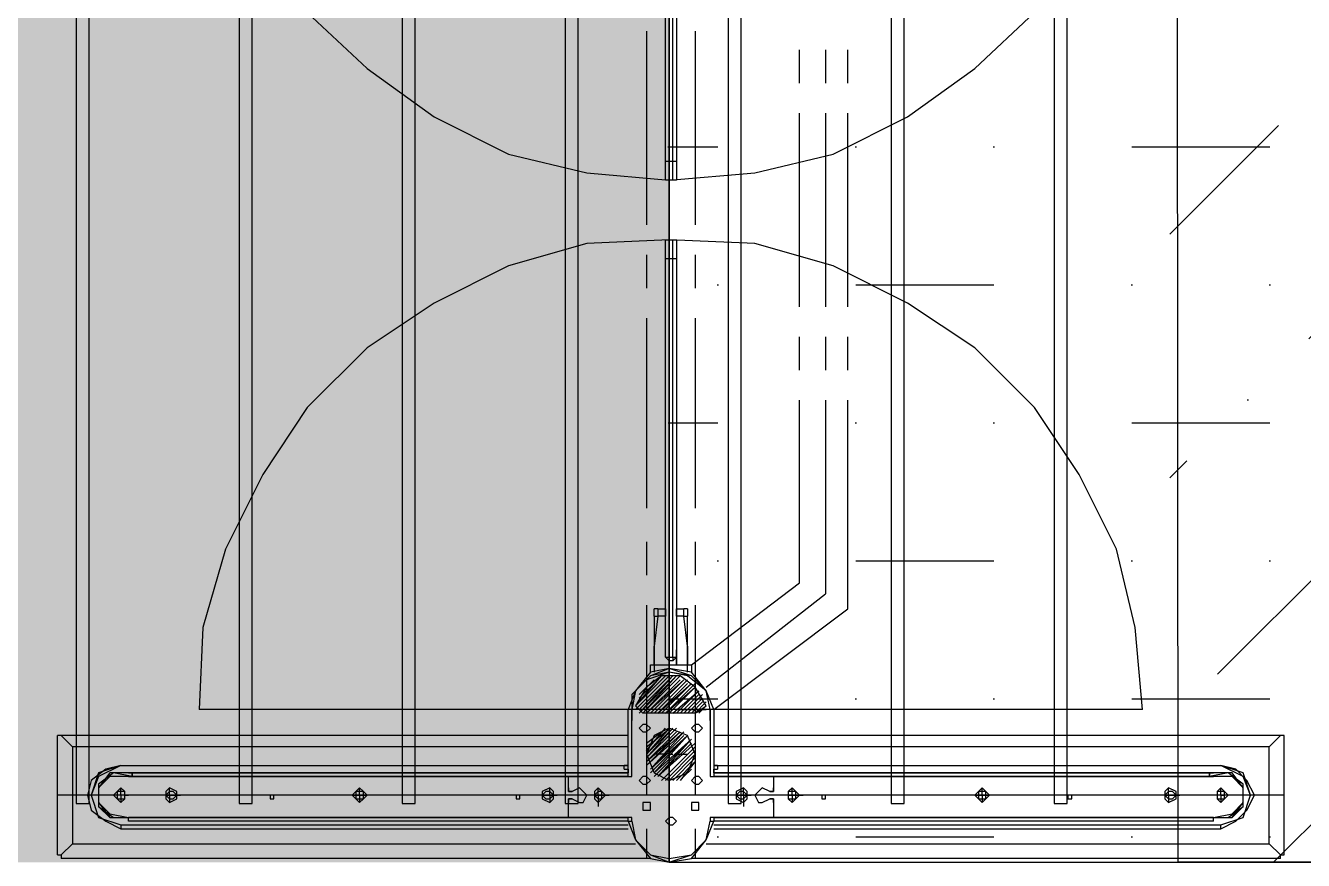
# Model space of a CAD drawing. Header units: millimetres. Extents: x 263321 to 4958806, y 33647 to 987811.
# Drawn here: x 2379393 to 2380568, y 487285 to 488053 of the extents above; entities that cross this region are included whole.
import ezdxf

# ---------------------------------------------------------------- set-up
doc = ezdxf.new("R2010")
doc.units = ezdxf.units.MM
for name, color, linetype in [('CEILING TOA', 7, 'Continuous'), ('CH - MAN', 8, 'Continuous'), ('FLOORING TOA', 7, 'Continuous'), ('PDF_6', 7, 'Continuous'), ('PDF_AR_01_PARTITION FULL HT', 7, 'Continuous'), ('PDF_BORDTEXT', 7, 'Continuous'), ('PDF_Centre', 7, 'Continuous'), ('PDF_DIMS', 7, 'Continuous'), ('PDF_FLs Combi Centre (N-W)', 7, 'Continuous'), ('PDF_FLs Right (W)', 7, 'Continuous'), ('PDF_NEW', 7, 'Continuous')]:
    doc.layers.add(name, color=color, linetype=linetype)
doc.layers.add('FURNITURE', color=30, linetype='Continuous', lineweight=5)

# ---------------------------------------------------------------- blocks, each defined once
blk = doc.blocks.new('G$C45963954')
at = {"layer": 'PDF_6', "color": 6, "true_color": 0xff00ff}
for points in [[(2090.3, 689.5), (2101.3, 678.5), (2094, 689.5), (2101.3, 682.2)], [(2072.1, 678.5), (2101.3, 649.4), (2075.8, 678.5), (2101.3, 653), (2075.8, 678.5)], [(2101.3, 656.7), (2079.4, 682.2), (2101.3, 660.3), (2079.4, 682.2)], [(2101.3, 663.9), (2083, 682.2)], [(2101.3, 674.9), (2090.3, 685.8)], [(2163.3, 642.1), (2130.5, 678.5)], [(2167, 656.7), (2145.1, 678.5)], [(2167, 660.3), (2148.7, 678.5), (2167, 663.9)], [(2097.6, 623.8), (2064.8, 656.7), (2101.3, 623.8), (2064.8, 660.3), (2101.3, 627.5), (2064.8, 663.9)], [(2068.5, 663.9), (2101.3, 631.1), (2068.5, 667.6), (2101.3, 634.8)], [(2072.1, 671.2), (2101.3, 642.1), (2072.1, 674.9), (2101.3, 645.7)], [(2119.5, 660.3), (2148.7, 631.1), (2119.5, 663.9), (2152.4, 631.1), (2119.5, 667.6), (2156, 634.8), (2123.2, 667.6)], [(2123.2, 671.2), (2159.7, 638.4), (2126.8, 674.9), (2163.3, 638.4)], [(2156, 634.8), (2123.2, 671.2), (2159.7, 634.8)], [(2126.8, 674.9), (2163.3, 642.1), (2130.5, 674.9)], [(2163.3, 667.6), (2156, 674.9)], [(2097.6, 620.2), (2064.8, 653)], [(2115.9, 653), (2141.4, 631.1), (2115.9, 656.7), (2145.1, 631.1), (2115.9, 660.3)], [(2090.3, 623.8), (2064.8, 645.7)], [(2086.7, 623.8), (2068.5, 642.1)], [(2083, 623.8), (2068.5, 638.4)], [(2137.8, 631.1), (2115.9, 649.4)], [(2134.1, 631.1), (2119.5, 649.4)], [(2130.5, 631.1), (2119.5, 645.7)]]:
    blk.add_lwpolyline(points, dxfattribs=at)
for points in [[(2101.3, 667.6), (2083, 685.8)], [(2101.3, 671.2), (2086.7, 685.8)], [(2167, 645.7), (2134.1, 678.5)], [(2167, 649.4), (2137.8, 678.5)], [(2167, 653), (2141.4, 678.5)], [(2101.3, 638.4), (2068.5, 671.2)], [(2094, 620.2), (2064.8, 649.4)]]:
    blk.add_lwpolyline(points, close=True, dxfattribs=at)
at = {"layer": 'PDF_AR_01_PARTITION FULL HT', "color": 2, "true_color": 0xffff00}
blk.add_lwpolyline([(120.4, 653), (2247.2, 653)], dxfattribs=at)
at = {"layer": 'PDF_BORDTEXT', "color": 2, "true_color": 0xffff00}
for points in [[(1579.6, 653), (1116.3, 653)], [(1638, 653), (2097.6, 653)]]:
    blk.add_lwpolyline(points, dxfattribs=at)
at = {"layer": 'PDF_Centre', "color": 8, "true_color": 0x808080}
for points in [[(1484.8, 828.1), (1451.9, 828.1)], [(1703.6, 828.1), (1513.9, 828.1)], [(1765.7, 828.1), (1732.8, 828.1)], [(1999.1, 828.1), (1794.8, 828.1)], [(2097.6, 696.8), (1999.1, 828.1)], [(1451.9, 806.2), (1484.8, 806.2)], [(1513.9, 806.2), (1703.6, 806.2)], [(1732.8, 806.2), (1765.7, 806.2)], [(1794.8, 806.2), (1984.5, 806.2)], [(2075.8, 689.5), (1984.5, 806.2)], [(1484.8, 780.7), (1451.9, 780.7)], [(1703.6, 780.7), (1513.9, 780.7)], [(1765.7, 780.7), (1732.8, 780.7)], [(1973.6, 780.7), (1794.8, 780.7)], [(2053.9, 674.9), (1973.6, 780.7)], [(1433.7, 678.5), (1623.4, 678.5)], [(1652.6, 678.5), (1685.4, 678.5)], [(1714.6, 678.5), (1900.6, 678.5)], [(1933.5, 678.5), (1966.3, 678.5)], [(1995.5, 678.5), (2181.5, 678.5)], [(2214.4, 678.5), (2243.6, 678.5)], [(1623.4, 653), (1433.7, 653)], [(1685.4, 653), (1652.6, 653)], [(1900.6, 653), (1714.6, 653)], [(1966.3, 653), (1933.5, 653)], [(2181.5, 653), (1995.5, 653)], [(2243.6, 653), (2214.4, 653)], [(1433.7, 631.1), (1623.4, 631.1)], [(1652.6, 631.1), (1685.4, 631.1)], [(1714.6, 631.1), (1900.6, 631.1)], [(1933.5, 631.1), (1966.3, 631.1)], [(1995.5, 631.1), (2181.5, 631.1)], [(2214.4, 631.1), (2243.6, 631.1)]]:
    blk.add_lwpolyline(points, dxfattribs=at)
at = {"layer": 'PDF_DIMS', "color": 4, "true_color": 0x00ffff}
blk.add_lwpolyline([(2181.5, 1254.9), (2181.5, 54.7)], dxfattribs=at)
at = {"layer": 'PDF_FLs Combi Centre (N-W)', "color": 2}
for points in [[(2123.2, 1254.9), (2123.2, 1251.3)], [(2239.9, 1254.9), (2123.2, 1254.9)], [(2123.2, 1251.3), (2123.2, 696.8)], [(2134.1, 1240.3), (2123.2, 1251.3)], [(2239.9, 1251.3), (2229, 1240.3)], [(2239.9, 1251.3), (2239.9, 1254.9)], [(2243.6, 1251.3), (2239.9, 1251.3)], [(2243.6, 1251.3), (2243.6, 674.9)], [(2134.1, 1240.3), (2134.1, 696.8)], [(2229, 1240.3), (2134.1, 1240.3)], [(2229, 689.5), (2229, 1240.3)], [(2152.4, 700.4), (2152.4, 1192.9)], [(2152.4, 696.8), (2152.4, 1192.9)], [(2152.4, 696.8), (2152.4, 1192.9)], [(2159.7, 696.8), (2159.7, 1185.6)], [(2159.7, 1185.6), (2159.7, 696.8)], [(2159.7, 696.8), (2159.7, 1182)], [(2163.3, 755.2), (2163.3, 1185.6)], [(2163.3, 1182), (2163.3, 696.8)], [(2159.7, 715), (2159.7, 1171)], [(1116.3, 193.3), (1196.6, 197), (1276.8, 218.9), (1349.8, 255.4), (1415.5, 299.1), (1470.2, 357.5), (1517.6, 423.2), (1554.1, 496.1), (1572.3, 572.7), (1579.6, 653), (1572.3, 736.9), (1554.1, 813.5), (1517.6, 886.5), (1470.2, 952.1), (1415.5, 1010.5), (1349.8, 1054.3), (1276.8, 1090.8), (1196.6, 1109), (1116.3, 1116.3)], [(2097.6, 1116.3), (2017.4, 1109), (1940.8, 1090.8), (1867.8, 1054.3), (1802.1, 1010.5), (1743.8, 952.1), (1700, 886.5), (1663.5, 813.5), (1641.6, 736.9), (1638, 653), (1641.6, 572.7), (1663.5, 496.1), (1700, 423.2), (1743.8, 357.5), (1802.1, 299.1), (1867.8, 255.4), (1940.8, 218.9), (2017.4, 197), (2097.6, 193.3)], [(2097.6, 1116.3), (2097.6, 193.3)], [(1167.4, 660.3), (1561.4, 660.3)], [(1561.4, 656.7), (1167.4, 656.7)], [(1167.4, 653), (1561.4, 653)], [(1561.4, 660.3), (1579.6, 660.3)], [(1579.6, 656.7), (1561.4, 656.7)], [(1561.4, 653), (1579.6, 653)], [(1579.6, 660.3), (1579.6, 656.7)], [(1579.6, 656.7), (1579.6, 653)], [(1579.6, 653), (1579.6, 649.4)], [(1561.4, 649.4), (1167.4, 649.4)], [(1579.6, 649.4), (1561.4, 649.4)], [(2243.6, 634.8), (2243.6, 58.4)], [(2123.2, 612.9), (2123.2, 58.4)], [(2134.1, 612.9), (2134.1, 69.3)], [(2229, 69.3), (2229, 620.2)], [(2163.3, 127.7), (2159.7, 109.4), (2170.6, 94.8), (2192.5, 94.8), (2203.4, 109.4), (2203.4, 127.7)], [(2159.7, 124), (2159.7, 105.8), (2174.2, 94.8), (2192.5, 94.8), (2203.4, 105.8), (2203.4, 124)], [(2163.3, 124), (2163.3, 105.8), (2174.2, 94.8), (2188.8, 94.8), (2199.8, 105.8), (2203.4, 124)], [(2163.3, 124), (2163.3, 105.8), (2174.2, 94.8), (2188.8, 94.8), (2203.4, 105.8), (2203.4, 124)], [(2123.2, 58.4), (2134.1, 69.3)], [(2134.1, 69.3), (2229, 69.3)], [(2229, 69.3), (2239.9, 58.4)], [(2123.2, 58.4), (2123.2, 54.7)], [(2239.9, 54.7), (2123.2, 54.7)], [(2239.9, 54.7), (2239.9, 58.4)], [(2239.9, 58.4), (2243.6, 58.4)]]:
    blk.add_lwpolyline(points, dxfattribs=at)
at = {"layer": 'PDF_FLs Combi Centre (N-W)', "color": 8, "true_color": 0x808080}
for points in [[(1561.4, 660.3), (1561.4, 656.7)], [(1561.4, 656.7), (1561.4, 653)], [(1561.4, 653), (1561.4, 649.4)]]:
    blk.add_lwpolyline(points, dxfattribs=at)
at = {"layer": 'PDF_FLs Right (W)', "color": 8, "true_color": 0x808080}
for points in [[(2214.4, 1192.9), (2207.1, 1207.5), (2196.1, 1218.5), (2181.5, 1225.8), (2167, 1218.5), (2156, 1207.5), (2152.4, 1192.9)], [(2210.7, 1192.9), (2203.4, 1214.8), (2181.5, 1222.1), (2159.7, 1214.8), (2152.4, 1192.9)], [(2214.4, 1192.9), (2210.7, 1192.9)], [(2210.7, 696.8), (2210.7, 1192.9)], [(2214.4, 696.8), (2214.4, 1192.9)], [(2203.4, 696.8), (2203.4, 1185.6)], [(2203.4, 1182), (2203.4, 696.8)], [(2097.6, 696.8), (2097.6, 693.1)], [(2207.1, 693.1), (2207.1, 696.8)], [(2006.4, 667.6), (2002.8, 667.6), (1999.1, 667.6)], [(2035.6, 671.2), (2006.4, 667.6)], [(2006.4, 667.6), (2006.4, 671.2)], [(2006.4, 667.6), (2006.4, 660.3)], [(2053.9, 671.2), (2035.6, 671.2)], [(2061.2, 671.2), (2053.9, 671.2)], [(1656.2, 656.7), (1656.2, 660.3)], [(1656.2, 653), (1656.2, 656.7)], [(1656.2, 649.4), (1656.2, 653)], [(1999.1, 642.1), (2002.8, 642.1), (2006.4, 642.1)], [(2006.4, 649.4), (2006.4, 642.1)], [(2006.4, 638.4), (2006.4, 642.1)], [(2006.4, 642.1), (2035.6, 638.4)], [(2035.6, 638.4), (2053.9, 638.4)], [(2053.9, 638.4), (2061.2, 638.4)], [(2097.6, 616.5), (2097.6, 612.9)], [(2152.4, 116.7), (2152.4, 612.9)], [(2152.4, 116.7), (2152.4, 612.9)], [(2159.7, 612.9), (2159.7, 124)], [(2159.7, 127.7), (2159.7, 612.9)], [(2203.4, 612.9), (2203.4, 127.7)], [(2203.4, 124), (2203.4, 612.9)], [(2207.1, 612.9), (2207.1, 616.5)], [(2210.7, 116.7), (2210.7, 612.9)], [(2214.4, 116.7), (2214.4, 612.9)], [(2152.4, 116.7), (2159.7, 94.8), (2181.5, 87.6), (2203.4, 94.8), (2210.7, 116.7)], [(2152.4, 116.7), (2156, 102.1), (2167, 87.6), (2181.5, 83.9), (2196.1, 87.6), (2207.1, 102.1), (2214.4, 116.7)], [(2210.7, 116.7), (2214.4, 116.7)]]:
    blk.add_lwpolyline(points, dxfattribs=at)
at = {"layer": 'PDF_FLs Right (W)', "color": 2}
for points in [[(2210.7, 1192.9), (2203.4, 1214.8), (2181.5, 1222.1), (2163.3, 1214.8), (2152.4, 1192.9)], [(2203.4, 1185.6), (2203.4, 1203.9), (2192.5, 1214.8), (2174.2, 1214.8), (2159.7, 1203.9), (2159.7, 1185.6)], [(2203.4, 1182), (2203.4, 1200.2), (2192.5, 1214.8), (2170.6, 1214.8), (2159.7, 1200.2), (2163.3, 1182)], [(2203.4, 1185.6), (2199.8, 1203.9), (2188.8, 1214.8), (2174.2, 1214.8), (2163.3, 1203.9), (2163.3, 1185.6)], [(2203.4, 1185.6), (2203.4, 1203.9), (2188.8, 1214.8), (2174.2, 1214.8), (2163.3, 1203.9), (2163.3, 1185.6)], [(2210.7, 696.8), (2210.7, 1192.9)], [(2159.7, 1185.6), (2159.7, 1182)], [(2163.3, 1182), (2159.7, 1182)], [(2159.7, 1182), (2163.3, 1182), (2163.3, 1178.3)], [(2163.3, 1182), (2163.3, 1185.6)], [(2163.3, 1182), (2163.3, 1178.3)], [(2203.4, 1185.6), (2203.4, 755.2)], [(2203.4, 1185.6), (2203.4, 1182)], [(2207.1, 1185.6), (2203.4, 1185.6)], [(2203.4, 1182), (2203.4, 1185.6)], [(2203.4, 1178.3), (2203.4, 1182)], [(2203.4, 696.8), (2203.4, 1182)], [(2203.4, 1178.3), (2203.4, 1182)], [(2207.1, 1185.6), (2207.1, 696.8)], [(2181.5, 1138.2), (2181.5, 1149.1)], [(2181.5, 952.1), (2181.5, 966.7)], [(2181.5, 769.7), (2181.5, 780.7)], [(2163.3, 755.2), (2177.9, 755.2)], [(2163.3, 693.1), (2163.3, 755.2)], [(2163.3, 755.2), (2174.2, 755.2)], [(2177.9, 755.2), (2174.2, 755.2)], [(2177.9, 751.5), (2174.2, 744.2), (2177.9, 740.6), (2181.5, 736.9), (2188.8, 740.6), (2188.8, 744.2), (2185.2, 751.5)], [(2177.9, 751.5), (2174.2, 744.2), (2177.9, 740.6), (2181.5, 736.9), (2188.8, 740.6), (2188.8, 744.2), (2185.2, 751.5)], [(2177.9, 751.5), (2177.9, 755.2)], [(2177.9, 755.2), (2177.9, 751.5)], [(2185.2, 755.2), (2188.8, 755.2)], [(2185.2, 755.2), (2185.2, 751.5)], [(2185.2, 751.5), (2185.2, 755.2)], [(2188.8, 755.2), (2185.2, 755.2)], [(2188.8, 755.2), (2203.4, 755.2)], [(2188.8, 755.2), (2203.4, 755.2)], [(2203.4, 755.2), (2203.4, 693.1)], [(2181.5, 718.7), (2181.5, 729.6)], [(2159.7, 711.4), (2159.7, 715)], [(2152.4, 700.4), (2152.4, 696.8)], [(2152.4, 700.4), (2156, 700.4)], [(2159.7, 696.8), (2156, 696.8), (2156, 700.4)], [(2097.6, 696.8), (2079.4, 689.5), (2061.2, 674.9), (2057.5, 653), (2061.2, 634.8), (2079.4, 620.2), (2097.6, 612.9)], [(2097.6, 693.1), (2079.4, 689.5), (2064.8, 674.9), (2057.5, 653), (2064.8, 634.8), (2079.4, 620.2), (2097.6, 616.5)], [(2097.6, 693.1), (2079.4, 689.5), (2064.8, 674.9), (2061.2, 653), (2064.8, 634.8), (2079.4, 620.2), (2097.6, 616.5)], [(2097.6, 693.1), (2079.4, 689.5), (2064.8, 674.9), (2061.2, 653), (2064.8, 634.8), (2079.4, 620.2), (2097.6, 616.5)], [(2097.6, 693.1), (2079.4, 689.5), (2064.8, 671.2), (2061.2, 653), (2068.5, 631.1), (2083, 616.5), (2104.9, 616.5)], [(2094, 689.5), (2075.8, 678.5), (2064.8, 663.9), (2064.8, 645.7), (2075.8, 631.1), (2094, 620.2)], [(2101.3, 678.5), (2097.6, 685.8), (2094, 689.5)], [(2097.6, 696.8), (2163.3, 696.8)], [(2097.6, 693.1), (2163.3, 693.1)], [(2097.6, 693.1), (2163.3, 693.1)], [(2097.6, 693.1), (2104.9, 693.1)], [(2104.9, 693.1), (2101.3, 693.1), (2097.6, 693.1)], [(2108.6, 693.1), (2104.9, 693.1)], [(2159.7, 696.8), (2163.3, 696.8)], [(2203.4, 696.8), (2207.1, 696.8)], [(2203.4, 696.8), (2207.1, 696.8)], [(2203.4, 693.1), (2207.1, 693.1)], [(2203.4, 693.1), (2207.1, 693.1)], [(2207.1, 612.9), (2225.3, 620.2), (2243.6, 634.8), (2247.2, 653), (2243.6, 674.9), (2225.3, 689.5), (2207.1, 696.8)], [(2207.1, 616.5), (2225.3, 620.2), (2239.9, 634.8), (2243.6, 653), (2239.9, 674.9), (2225.3, 689.5), (2207.1, 693.1)], [(2207.1, 616.5), (2225.3, 620.2), (2239.9, 634.8), (2247.2, 653), (2239.9, 674.9), (2225.3, 689.5), (2207.1, 693.1)], [(2207.1, 616.5), (2225.3, 620.2), (2239.9, 634.8), (2243.6, 653), (2239.9, 674.9), (2225.3, 689.5), (2207.1, 693.1)], [(2101.3, 678.5), (2101.3, 627.5)], [(1999.1, 671.2), (1999.1, 667.6)], [(1999.1, 671.2), (2002.8, 671.2), (2006.4, 671.2)], [(1999.1, 660.3), (1999.1, 667.6)], [(2035.6, 671.2), (2006.4, 671.2)], [(2035.6, 671.2), (2053.9, 671.2)], [(2053.9, 674.9), (2061.2, 674.9)], [(2053.9, 671.2), (2053.9, 674.9)], [(2053.9, 638.4), (2053.9, 671.2)], [(1638, 656.7), (1638, 660.3)], [(1638, 660.3), (1656.2, 660.3)], [(1638, 653), (1638, 656.7)], [(1656.2, 656.7), (1638, 656.7)], [(1638, 649.4), (1638, 653)], [(1638, 653), (1656.2, 653)], [(1656.2, 660.3), (2046.6, 660.3)], [(2046.6, 656.7), (1656.2, 656.7)], [(1656.2, 653), (2046.6, 653)], [(2006.4, 660.3), (1999.1, 660.3)], [(2006.4, 660.3), (2053.9, 660.3)], [(2053.9, 660.3), (2039.3, 660.3)], [(2046.6, 656.7), (2046.6, 660.3)], [(2050.2, 656.7), (2046.6, 660.3)], [(2046.6, 653), (2046.6, 656.7)], [(2046.6, 656.7), (2050.2, 656.7)], [(2046.6, 649.4), (2046.6, 653)], [(2046.6, 653), (2050.2, 653)], [(2046.6, 649.4), (2050.2, 653)], [(2050.2, 656.7), (2050.2, 653)], [(1656.2, 649.4), (1638, 649.4)], [(2046.6, 649.4), (1656.2, 649.4)], [(1999.1, 649.4), (2006.4, 649.4)], [(1999.1, 642.1), (1999.1, 649.4)], [(1999.1, 642.1), (1999.1, 638.4)], [(2006.4, 638.4), (2002.8, 638.4), (1999.1, 638.4)], [(2039.3, 649.4), (2006.4, 649.4)], [(2006.4, 638.4), (2035.6, 638.4)], [(2053.9, 638.4), (2035.6, 638.4)], [(2053.9, 634.8), (2053.9, 638.4)], [(2061.2, 634.8), (2053.9, 634.8)], [(2094, 620.2), (2097.6, 623.8), (2101.3, 627.5)], [(2163.3, 616.5), (2097.6, 616.5)], [(2163.3, 616.5), (2097.6, 616.5)], [(2104.9, 616.5), (2097.6, 616.5)], [(2163.3, 612.9), (2097.6, 612.9)], [(2104.9, 616.5), (2108.6, 616.5)], [(2152.4, 612.9), (2152.4, 609.2)], [(2156, 609.2), (2156, 612.9), (2159.7, 612.9)], [(2159.7, 124), (2159.7, 612.9)], [(2163.3, 612.9), (2159.7, 612.9)], [(2163.3, 554.5), (2163.3, 616.5)], [(2163.3, 612.9), (2163.3, 127.7)], [(2207.1, 616.5), (2203.4, 616.5)], [(2207.1, 616.5), (2203.4, 616.5)], [(2203.4, 616.5), (2203.4, 554.5)], [(2203.4, 127.7), (2203.4, 612.9)], [(2207.1, 612.9), (2203.4, 612.9)], [(2207.1, 612.9), (2203.4, 612.9)], [(2207.1, 612.9), (2207.1, 124)], [(2210.7, 116.7), (2210.7, 612.9)], [(2152.4, 116.7), (2152.4, 609.2)], [(2156, 609.2), (2152.4, 609.2)], [(2159.7, 594.6), (2159.7, 598.3)], [(2159.7, 138.6), (2159.7, 594.6)], [(2181.5, 580), (2181.5, 591)], [(2185.2, 558.2), (2188.8, 565.5), (2188.8, 569.1), (2181.5, 572.7), (2177.9, 569.1), (2174.2, 565.5), (2177.9, 558.2)], [(2185.2, 558.2), (2188.8, 565.5), (2188.8, 569.1), (2181.5, 572.7), (2177.9, 569.1), (2174.2, 565.5), (2177.9, 558.2)], [(2163.3, 124), (2163.3, 554.5)], [(2177.9, 554.5), (2163.3, 554.5)], [(2174.2, 554.5), (2163.3, 554.5)], [(2174.2, 554.5), (2177.9, 554.5)], [(2177.9, 554.5), (2177.9, 558.2)], [(2177.9, 558.2), (2177.9, 554.5)], [(2185.2, 558.2), (2185.2, 554.5)], [(2185.2, 554.5), (2185.2, 558.2)], [(2188.8, 554.5), (2185.2, 554.5)], [(2185.2, 554.5), (2188.8, 554.5)], [(2203.4, 554.5), (2188.8, 554.5)], [(2203.4, 554.5), (2188.8, 554.5)], [(2203.4, 554.5), (2203.4, 124)], [(2181.5, 529), (2181.5, 539.9)], [(2181.5, 342.9), (2181.5, 357.5)], [(2181.5, 160.5), (2181.5, 171.5)], [(2163.3, 131.3), (2163.3, 127.7), (2159.7, 127.7)], [(2159.7, 127.7), (2163.3, 127.7)], [(2159.7, 127.7), (2159.7, 124)], [(2163.3, 124), (2163.3, 127.7)], [(2203.4, 127.7), (2203.4, 131.3)], [(2203.4, 127.7), (2203.4, 124)], [(2203.4, 124), (2203.4, 127.7)], [(2152.4, 116.7), (2163.3, 94.8), (2181.5, 87.6), (2203.4, 94.8), (2210.7, 116.7)], [(2207.1, 124), (2203.4, 124)]]:
    blk.add_lwpolyline(points, dxfattribs=at)
for points in [[(2188.8, 1192.9), (2185.2, 1196.6), (2181.5, 1200.2), (2177.9, 1196.6), (2174.2, 1192.9), (2177.9, 1189.3), (2181.5, 1189.3), (2185.2, 1189.3)], [(2185.2, 1192.9), (2185.2, 1196.6), (2181.5, 1196.6), (2177.9, 1196.6), (2177.9, 1192.9), (2177.9, 1189.3), (2181.5, 1189.3), (2185.2, 1189.3)], [(2188.8, 1141.8), (2185.2, 1149.1), (2181.5, 1149.1), (2177.9, 1149.1), (2174.2, 1141.8), (2177.9, 1138.2), (2181.5, 1138.2), (2185.2, 1138.2)], [(2185.2, 1141.8), (2185.2, 1145.5), (2181.5, 1149.1), (2177.9, 1145.5), (2177.9, 1141.8), (2181.5, 1138.2)], [(2185.2, 1043.3), (2185.2, 1047), (2181.5, 1047), (2181.5, 1043.3)], [(2188.8, 959.4), (2185.2, 963.1), (2181.5, 966.7), (2177.9, 963.1), (2174.2, 959.4), (2177.9, 955.8), (2181.5, 952.1), (2185.2, 955.8)], [(2185.2, 959.4), (2185.2, 963.1), (2181.5, 963.1), (2177.9, 963.1), (2177.9, 959.4), (2177.9, 955.8), (2181.5, 955.8), (2185.2, 955.8)], [(2185.2, 806.2), (2181.5, 806.2), (2181.5, 802.6), (2185.2, 802.6)], [(2188.8, 773.4), (2185.2, 777), (2181.5, 780.7), (2177.9, 777), (2174.2, 773.4), (2177.9, 769.7), (2181.5, 769.7), (2185.2, 769.7)], [(2185.2, 773.4), (2185.2, 777), (2181.5, 777), (2177.9, 777), (2177.9, 773.4), (2177.9, 769.7), (2181.5, 769.7), (2185.2, 769.7)], [(2188.8, 726), (2185.2, 729.6), (2181.5, 729.6), (2177.9, 729.6), (2174.2, 726), (2177.9, 718.7), (2181.5, 718.7), (2185.2, 718.7)], [(2185.2, 726), (2181.5, 729.6), (2177.9, 726), (2177.9, 722.3), (2181.5, 718.7), (2185.2, 722.3)], [(2119.5, 678.5), (2119.5, 682.2), (2115.9, 685.8), (2112.2, 682.2), (2112.2, 678.5), (2115.9, 674.9)], [(2167, 653), (2159.7, 671.2), (2141.4, 678.5), (2123.2, 671.2), (2115.9, 653), (2123.2, 638.4), (2141.4, 631.1), (2159.7, 638.4)], [(2170.6, 678.5), (2170.6, 682.2), (2167, 685.8), (2163.3, 682.2), (2163.3, 678.5), (2167, 674.9)], [(2196.1, 678.5), (2196.1, 682.2), (2192.5, 682.2), (2188.8, 682.2), (2188.8, 678.5), (2188.8, 674.9), (2192.5, 674.9), (2196.1, 674.9)], [(2210.7, 653), (2210.7, 656.7), (2207.1, 660.3), (2203.4, 656.7), (2203.4, 653), (2207.1, 649.4)], [(2119.5, 631.1), (2115.9, 634.8), (2112.2, 631.1), (2112.2, 627.5), (2115.9, 623.8), (2119.5, 627.5)], [(2170.6, 631.1), (2167, 634.8), (2163.3, 631.1), (2163.3, 627.5), (2167, 623.8), (2170.6, 627.5)], [(2196.1, 631.1), (2196.1, 634.8), (2192.5, 634.8), (2188.8, 634.8), (2188.8, 631.1), (2188.8, 627.5), (2192.5, 627.5), (2196.1, 627.5)], [(2188.8, 583.7), (2185.2, 587.3), (2181.5, 591), (2177.9, 587.3), (2174.2, 583.7), (2177.9, 580), (2181.5, 580), (2185.2, 580)], [(2185.2, 583.7), (2185.2, 587.3), (2181.5, 587.3), (2177.9, 587.3), (2177.9, 583.7), (2181.5, 580)], [(2188.8, 536.3), (2185.2, 539.9), (2181.5, 539.9), (2177.9, 539.9), (2174.2, 536.3), (2177.9, 529), (2181.5, 529), (2185.2, 529)], [(2185.2, 536.3), (2181.5, 539.9), (2177.9, 536.3), (2177.9, 532.6), (2181.5, 529), (2185.2, 532.6)], [(2185.2, 503.4), (2185.2, 507.1), (2181.5, 507.1), (2181.5, 503.4)], [(2188.8, 350.2), (2185.2, 353.9), (2181.5, 357.5), (2177.9, 353.9), (2174.2, 350.2), (2177.9, 346.6), (2181.5, 342.9), (2185.2, 346.6)], [(2185.2, 350.2), (2185.2, 353.9), (2181.5, 353.9), (2177.9, 353.9), (2177.9, 350.2), (2177.9, 346.6), (2181.5, 346.6), (2185.2, 346.6)], [(2185.2, 266.3), (2181.5, 266.3), (2181.5, 262.7), (2185.2, 262.7)], [(2188.8, 164.2), (2185.2, 171.5), (2181.5, 171.5), (2177.9, 171.5), (2174.2, 164.2), (2177.9, 160.5), (2181.5, 160.5), (2185.2, 160.5)], [(2185.2, 164.2), (2185.2, 167.8), (2181.5, 171.5), (2177.9, 167.8), (2177.9, 164.2), (2181.5, 160.5)], [(2188.8, 116.7), (2185.2, 120.4), (2181.5, 120.4), (2177.9, 120.4), (2174.2, 116.7), (2177.9, 113.1), (2181.5, 109.4), (2185.2, 113.1)], [(2185.2, 116.7), (2185.2, 120.4), (2181.5, 120.4), (2177.9, 120.4), (2177.9, 116.7), (2177.9, 113.1), (2181.5, 113.1), (2185.2, 113.1)]]:
    blk.add_lwpolyline(points, close=True, dxfattribs=at)
at = {"layer": 'PDF_NEW', "color": 6, "true_color": 0xff00ff}
for points in [[(2177.9, 1192.9), (2174.2, 1192.9)], [(2181.5, 1192.9), (2177.9, 1192.9)], [(2181.5, 1192.9), (2181.5, 1196.6)], [(2181.5, 1192.9), (2181.5, 1189.3)], [(2181.5, 1192.9), (2185.2, 1192.9)], [(2181.5, 1189.3), (2181.5, 1185.6)], [(2185.2, 1192.9), (2188.8, 1192.9)], [(2181.5, 1149.1), (2181.5, 1152.8)], [(2177.9, 1141.8), (2174.2, 1141.8)], [(2181.5, 1141.8), (2177.9, 1141.8)], [(2181.5, 1141.8), (2181.5, 1145.5)], [(2181.5, 1141.8), (2185.2, 1141.8)], [(2181.5, 1138.2), (2181.5, 1134.5)], [(2185.2, 1141.8), (2188.8, 1141.8)], [(2181.5, 963.1), (2181.5, 966.7)], [(2181.5, 959.4), (2181.5, 963.1)], [(2177.9, 959.4), (2174.2, 959.4)], [(2181.5, 959.4), (2177.9, 959.4)], [(2181.5, 959.4), (2181.5, 955.8)], [(2181.5, 959.4), (2185.2, 959.4)], [(2181.5, 955.8), (2181.5, 952.1)], [(2185.2, 959.4), (2188.8, 959.4)], [(2181.5, 780.7), (2181.5, 784.3)], [(2181.5, 773.4), (2181.5, 777)], [(2177.9, 773.4), (2174.2, 773.4)], [(2181.5, 773.4), (2177.9, 773.4)], [(2181.5, 773.4), (2185.2, 773.4)], [(2181.5, 769.7), (2181.5, 766.1)], [(2185.2, 773.4), (2188.8, 773.4)], [(2177.9, 726), (2174.2, 726)], [(2181.5, 726), (2177.9, 726)], [(2181.5, 729.6), (2181.5, 733.3)], [(2181.5, 726), (2181.5, 722.3)], [(2181.5, 726), (2185.2, 726)], [(2185.2, 726), (2192.5, 726)], [(2181.5, 718.7), (2181.5, 715)], [(2181.5, 591), (2181.5, 594.6)], [(2177.9, 583.7), (2174.2, 583.7)], [(2181.5, 583.7), (2177.9, 583.7)], [(2181.5, 583.7), (2181.5, 587.3)], [(2181.5, 583.7), (2185.2, 583.7)], [(2181.5, 580), (2181.5, 576.4)], [(2185.2, 583.7), (2192.5, 583.7)], [(2181.5, 539.9), (2181.5, 543.6)], [(2177.9, 536.3), (2174.2, 536.3)], [(2181.5, 536.3), (2177.9, 536.3)], [(2181.5, 536.3), (2181.5, 532.6)], [(2181.5, 536.3), (2185.2, 536.3)], [(2181.5, 529), (2181.5, 525.3)], [(2185.2, 536.3), (2188.8, 536.3)], [(2177.9, 350.2), (2174.2, 350.2)], [(2181.5, 350.2), (2177.9, 350.2)], [(2181.5, 353.9), (2181.5, 357.5)], [(2181.5, 350.2), (2181.5, 353.9)], [(2181.5, 350.2), (2181.5, 346.6)], [(2181.5, 350.2), (2185.2, 350.2)], [(2185.2, 350.2), (2188.8, 350.2)], [(2181.5, 346.6), (2181.5, 342.9)], [(2181.5, 171.5), (2181.5, 175.1)], [(2177.9, 164.2), (2174.2, 164.2)], [(2181.5, 164.2), (2177.9, 164.2)], [(2181.5, 164.2), (2181.5, 167.8)], [(2181.5, 164.2), (2185.2, 164.2)], [(2185.2, 164.2), (2188.8, 164.2)], [(2181.5, 160.5), (2181.5, 156.9)], [(2177.9, 116.7), (2174.2, 116.7)], [(2181.5, 116.7), (2177.9, 116.7)], [(2181.5, 120.4), (2181.5, 124)], [(2181.5, 116.7), (2181.5, 113.1)], [(2181.5, 116.7), (2185.2, 116.7)], [(2185.2, 116.7), (2188.8, 116.7)]]:
    blk.add_lwpolyline(points, dxfattribs=at)
at = {"layer": 'PDF_NEW', "color": 2}
for points in [[(2094, 689.5), (2075.8, 678.5), (2064.8, 663.9), (2064.8, 645.7), (2075.8, 631.1), (2094, 620.2)], [(2101.3, 678.5), (2097.6, 685.8), (2094, 689.5)], [(2097.6, 660.3), (2097.6, 689.5)], [(2101.3, 678.5), (2101.3, 627.5)], [(2141.4, 660.3), (2141.4, 671.2)], [(2094, 653), (2061.2, 653)], [(2097.6, 653), (2097.6, 656.7)], [(2097.6, 653), (2101.3, 653)], [(2104.9, 653), (2134.1, 653)], [(2137.8, 653), (2126.8, 653)], [(2141.4, 653), (2137.8, 653)], [(2141.4, 653), (2141.4, 656.7)], [(2141.4, 653), (2145.1, 653)], [(2148.7, 653), (2156, 653)], [(2097.6, 649.4), (2097.6, 616.5)], [(2141.4, 649.4), (2141.4, 638.4)], [(2094, 620.2), (2097.6, 623.8), (2101.3, 627.5)]]:
    blk.add_lwpolyline(points, dxfattribs=at)
blk.add_lwpolyline([(2167, 653), (2159.7, 671.2), (2141.4, 678.5), (2123.2, 671.2), (2115.9, 653), (2123.2, 638.4), (2141.4, 631.1), (2159.7, 638.4)], close=True, dxfattribs=at)

msp = doc.modelspace()

# ---------------------------------------------------------------- hatches: boundary and pattern name
at = {"layer": 'CEILING TOA', "true_color": 0x939598}
h = msp.add_hatch(dxfattribs=at)
h.set_pattern_fill('ANSI36', color=252, scale=50)
h.set_pattern_definition([(45, (13069.08, -8478.74), (84.189901, 308.696304), [396.875, -79.375, 0, -79.375])])
edge = h.paths.add_edge_path(flags=16)
edge.add_arc((2382015.7, 488133.1), 250, 180, 270)
edge.add_line((2382015.7, 487883.1), (2386115.6, 487883.1))
edge.add_arc((2386115.6, 488133.1), 250, 270, 360)
edge.add_line((2386365.6, 488133.1), (2386365.6, 489532.6))
edge.add_arc((2386115.6, 489532.6), 250, 0, 90)
edge.add_line((2386115.6, 489782.6), (2382015.7, 489782.6))
edge.add_arc((2382015.7, 489532.6), 250, 90, 180)
edge.add_line((2381765.7, 489532.6), (2381765.7, 488133.1))
h.paths.add_polyline_path([(2384751.6, 492578), (2380561, 492578), (2380551.6, 489283.1), (2380445.5, 489283.1), (2380445.5, 487283.1), (2394411.6, 487283.1), (2394411.6, 489289.9), (2388031.6, 489289.5), (2388031.6, 490383.1), (2385751.6, 490383.1), (2384751.6, 490383.1)])
at = {"layer": 'FLOORING TOA', "true_color": 0xc7c8ca}
h = msp.add_hatch(dxfattribs=at)
h.set_pattern_fill('EARTH', color=9, scale=120)
edge = h.paths.add_edge_path()
edge.add_line((2399150.3, 470683.1), (2406751.6, 470683.1))
edge.add_line((2406751.6, 470683.1), (2406751.6, 489283.1))
edge.add_line((2406751.6, 489283.1), (2406777, 491421.9))
edge.add_line((2406777, 491421.9), (2410711.6, 491383.1))
edge.add_line((2410711.6, 491383.1), (2410711.6, 490662.8))
edge.add_line((2410711.6, 490662.8), (2412251.6, 490662.8))
edge.add_line((2412251.6, 490662.8), (2412251.6, 491383.1))
edge.add_line((2412251.6, 491383.1), (2413501.6, 491383.1))
edge.add_line((2413501.6, 491383.1), (2413501.6, 490641.9))
edge.add_line((2413501.6, 490641.9), (2414541.6, 490641.9))
edge.add_line((2414541.6, 490641.9), (2414541.6, 491383.1))
edge.add_line((2414541.6, 491383.1), (2419059.8, 491383.1))
edge.add_line((2419059.8, 491383.1), (2419290.9, 492883.1))
edge.add_line((2419290.9, 492883.1), (2413191.6, 492883.1))
edge.add_line((2413191.6, 492883.1), (2413191.6, 495458.2))
edge.add_line((2413191.6, 495458.2), (2416206.2, 495458.2))
edge.add_line((2416206.2, 495458.2), (2416206.2, 496558.2))
edge.add_line((2416206.2, 496558.2), (2413191.6, 496558.2))
edge.add_line((2413191.6, 496558.2), (2413191.6, 498963.1))
edge.add_line((2413191.6, 498963.1), (2411651.6, 498963.1))
edge.add_line((2411651.6, 498963.1), (2411651.6, 492883.1))
edge.add_line((2411651.6, 492883.1), (2404451.6, 492883.1))
edge.add_line((2404451.6, 492883.1), (2404452.6, 502283.1))
edge.add_line((2404452.6, 502283.1), (2402951.6, 502283.1))
edge.add_line((2402951.6, 502283.1), (2402951.4, 497183.5))
edge.add_line((2402951.4, 497183.5), (2402951.6, 497133.1))
edge.add_line((2402951.6, 497133.1), (2399951.6, 497133.1))
edge.add_line((2399951.6, 497133.1), (2399951.6, 505326.9))
edge.add_arc((2397396.4, -38564.5), 543897.4, 89.730828, 95.307778)
edge.add_line((2347082.8, 503000.8), (2347082.9, 472483.1))
edge.add_line((2347082.9, 472483.1), (2343851.6, 472483.1))
edge.add_line((2343851.6, 472483.1), (2343851.6, 458383.2))
edge.add_line((2343851.6, 458383.2), (2354252.4, 458383.2))
edge.add_line((2354252.4, 458383.2), (2354252.7, 455753.4))
edge.add_arc((2374151.3, 141679.3), 314703.8, 88.069715, 93.625218, ccw=False)
edge.add_line((2384751.6, 456204.5), (2384751.6, 459200.3))
edge.add_line((2384751.6, 459200.3), (2394751.8, 459200.3))
edge.add_line((2394751.8, 459200.3), (2394749.6, 457484.3))
edge.add_line((2394749.6, 457484.3), (2395751.6, 457483.1))
edge.add_line((2395751.6, 457483.1), (2395751.6, 458383.1))
edge.add_line((2395751.6, 458383.1), (2396651.6, 458383.1))
edge.add_line((2396651.6, 458383.1), (2396651.6, 459197.4))
edge.add_line((2396651.6, 459197.4), (2399811.2, 459198))
edge.add_line((2399811.2, 459198), (2399811.2, 460833.1))
edge.add_line((2399811.2, 460833.1), (2398551.6, 460833.1))
edge.add_line((2398551.6, 460833.1), (2398551.6, 466883.1))
edge.add_line((2398551.6, 466883.1), (2403551.7, 466883.1))
edge.add_line((2403551.7, 466883.1), (2403551.7, 465533.1))
edge.add_line((2403551.7, 465533.1), (2407851.7, 465533.1))
edge.add_line((2407851.7, 465533.1), (2407851.7, 460783.1))
edge.add_line((2407851.7, 460783.1), (2409491.6, 460783.1))
edge.add_line((2409491.6, 460783.1), (2409496.3, 466883.1))
edge.add_line((2409496.3, 466883.1), (2415285.8, 466883.1))
edge.add_line((2415285.8, 466883.1), (2415516.9, 468383.1))
edge.add_line((2415516.9, 468383.1), (2399151.6, 468383.1))
edge.add_arc((2399151.6, 468983.1), 600, 180.0002, 269.9977, ccw=False)
edge.add_line((2398551.6, 468983.1), (2398551.6, 470083.1))
edge.add_arc((2399151.6, 470083.1), 600, 90.125, 179.9999, ccw=False)
edge = h.paths.add_edge_path(flags=16)
edge.add_line((2350804.3, 495933.1), (2349254.3, 495933.1))
edge.add_arc((2349254.3, 495533.1), 400, 90.0003, 179.7889)
edge.add_line((2348854.3, 495534.5), (2348854.3, 492844.4))
edge.add_line((2348854.3, 492844.4), (2350804.3, 492844.4))
edge.add_line((2350804.3, 492844.4), (2350804.3, 495933.1))
h.paths.add_polyline_path([(2380451.6, 495933.1), (2394411.6, 495933.1), (2394411.6, 489283.1), (2388129.7, 489289.9), (2388129.7, 487283.1), (2379984.7, 487283), (2379984.7, 489283.1), (2380551.6, 489283.1)], flags=16)
edge = h.paths.add_edge_path(flags=16)
edge.add_line((2404951.6, 487283.1), (2348951.6, 487283.1))
edge.add_arc((2348951.6, 486983.1), 300, 90, 179.997)
edge.add_line((2348651.6, 486983.1), (2348650.9, 472483.1))
edge.add_line((2348650.9, 472483.1), (2404951.6, 472483.1))
edge.add_line((2404951.6, 472483.1), (2404951.6, 487283.1))
h.paths.add_polyline_path([(2396751.6, 460833.1), (2396751.6, 464283.1)], flags=16)
at = {"layer": 'FLOORING TOA', "true_color": 0xddb3d4}
h = msp.add_hatch(dxfattribs=at)
h.set_pattern_fill('MUDST', color=254, scale=20)
h.set_pattern_definition([(0, (14400.26, 69222.26), (254, 127), [127, -127, 0, -127, 0, -127])])
h.paths.add_polyline_path([(2380552, 492582), (2384751.6, 492582), (2384758.1, 490383.1), (2388142.7, 490384.8), (2388129.7, 487286.6), (2379984.7, 487283.1), (2379981.2, 489282.9), (2380551.6, 489287.4)])

# ---------------------------------------------------------------- linework, layer by layer
at = {"layer": 'CEILING TOA', "elevation": 0}
for points in [[(2380451.6, 495933.1), (2394411.6, 495933.1), (2394411.6, 489283.1), (2394411.6, 489289.9), (2394411.6, 487283.1), (2380453, 487283.1), (2380451.6, 489287.4)], [(2379439.1, 487337.2), (2379451.1, 487337.2), (2379451.1, 489237.2), (2379439.1, 489237.2)], [(2379589.1, 487337.2), (2379601.1, 487337.2), (2379601.1, 489237.2), (2379589.1, 489237.2)], [(2379739.1, 487337.2), (2379751.1, 487337.2), (2379751.1, 489237.2), (2379739.1, 489237.2)], [(2379889.1, 487337.2), (2379901.1, 487337.2), (2379901.1, 489237.2), (2379889.1, 489237.2)], [(2380039.1, 487337.2), (2380051.1, 487337.2), (2380051.1, 489237.2), (2380039.1, 489237.2)], [(2380189.1, 487337.2), (2380201.1, 487337.2), (2380201.1, 489237.2), (2380189.1, 489237.2)], [(2380339.1, 487337.2), (2380351.1, 487337.2), (2380351.1, 489237.2), (2380339.1, 489237.2)]]:
    msp.add_lwpolyline(points, close=True, dxfattribs=at)
at = {"layer": 'CH - MAN', "color": 18, "true_color": 0x000000}
msp.add_lwpolyline([(2380451.6, 495933.1), (2394411.6, 495933.1), (2394411.6, 489283.1), (2388129.7, 489289.1), (2388129.7, 487282.2), (2379984.7, 487283), (2379984.7, 489283.1), (2380451.6, 489287.4)], close=True, dxfattribs=at)
at = {"layer": 'FLOORING TOA'}
msp.add_lwpolyline([(2380451.6, 495933.1), (2394411.6, 495933.1), (2394411.6, 489283.1), (2388129.7, 489289.9), (2388129.7, 487283.1), (2379984.7, 487283), (2379984.7, 489283.1), (2380551.6, 489283.1)], close=True, dxfattribs=at)

# ---------------------------------------------------------------- block references
at = {"layer": 'FURNITURE', "xscale": 0.9403759089606419, "yscale": 0.9403759089606419, "zscale": 0.9403759089606419, "rotation": 270}
msp.add_blockref('G$C45963954', (2379370.6, 489396.3), dxfattribs=at)

doc.saveas('drawing.dxf')
